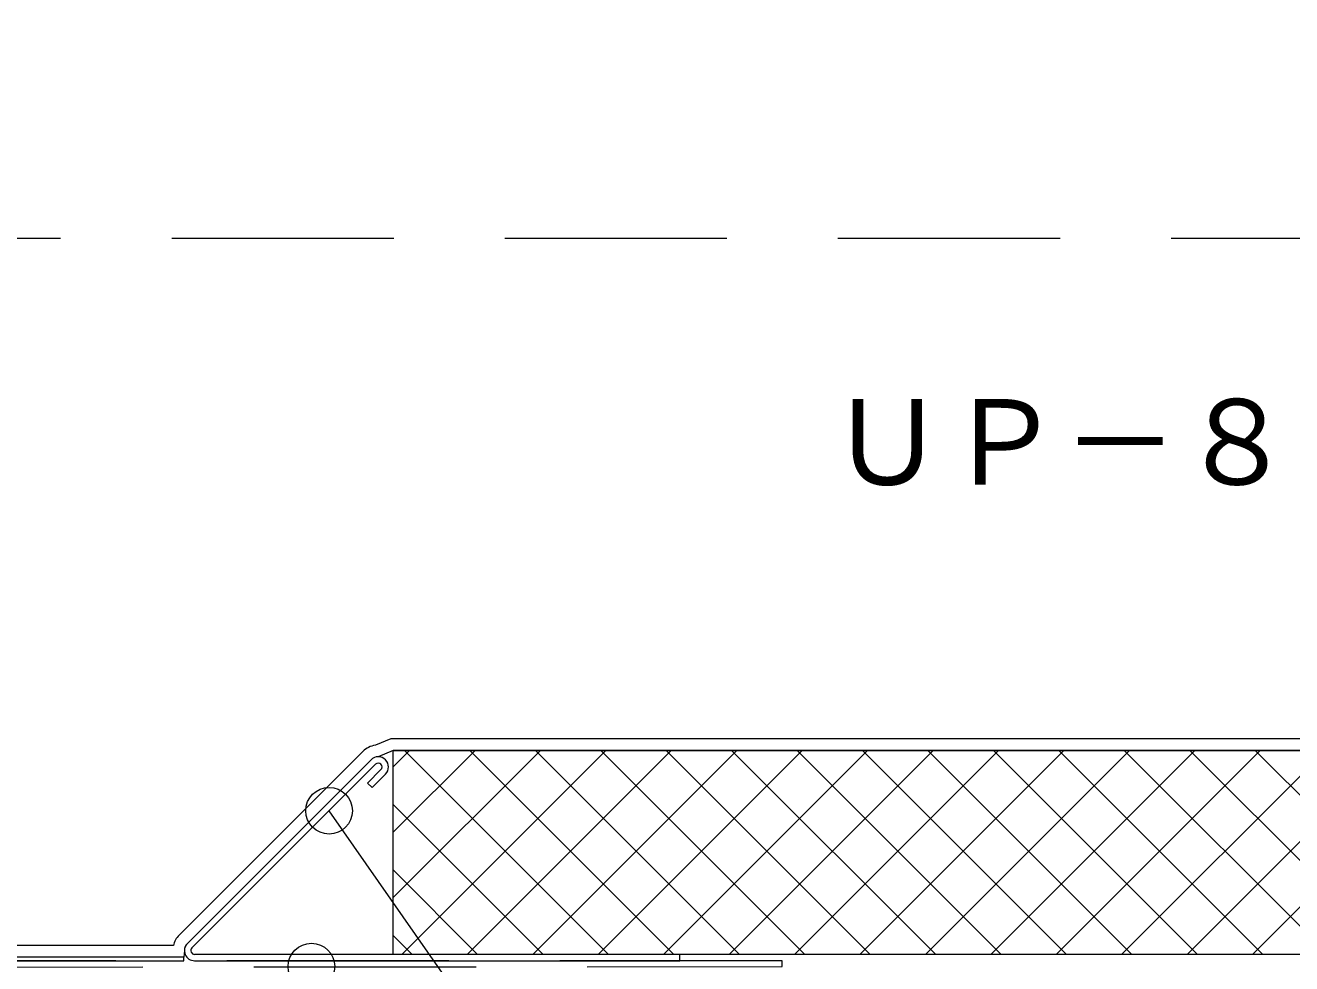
# Model space of a CAD drawing. Units: millimetres, scale not verified. Extents: x -1380 to 1380, y -955 to 955.
# Drawn here: x -272.2 to -54.9, y -234.5 to -73.5 of the extents above; entities that cross this region are included whole.
import ezdxf
from ezdxf.enums import TextEntityAlignment as Align

# ---------------------------------------------------------------- set-up
doc = ezdxf.new("R2010")
doc.units = ezdxf.units.MM
doc.header["$LTSCALE"] = 3
doc.linetypes.add('USER3', pattern=[19.05, 12.7, -6.35])
for name, color, linetype, lineweight in [('0-1_BOUSUI', 1, 'Continuous', 18), ('0-2_MOJI', 7, 'Continuous', 18), ('0-3_HATCH', 9, 'Continuous', 18), ('0-4_KANAMONO', 5, 'Continuous', 18), ('0-8_dannnetu', 6, 'Continuous', 18), ('1-2_L-1', 7, 'Continuous', 18)]:
    doc.layers.add(name, color=color, linetype=linetype, lineweight=lineweight)
doc.styles.add('ＭＳ ゴシック', font='')
doc.styles.get('ＭＳ ゴシック').set_extended_font_data('MS Gothic')

msp = doc.modelspace()

# ---------------------------------------------------------------- linework, layer by layer
at = {"layer": '0-1_BOUSUI'}
for p, q in [((-214.299, -198.14), (-245.799, -229.64)), ((-212.885, -199.554), (-244.385, -231.054)), ((-246.799, -231.442), (-371.278, -231.442))]:
    msp.add_line(p, q, dxfattribs=at)
for points in [[(70.491, -73.542), (70.491, -87.809), (71.591, -91.844), (71.591, -194.842), (30.223, -194.842), (20.927, -195.942), (-209.488, -195.942), (-212.13, -197.073)], [(72.491, -73.542), (72.491, -87.542), (73.591, -91.576), (73.591, -196.842), (30.341, -196.842), (21.045, -197.942), (-209.078, -197.942), (-211.647, -199.042)], [(-244.897, -232.292), (-244.978, -233.442), (-371.278, -233.442)]]:
    msp.add_lwpolyline(points, dxfattribs=at)
for centre, radius, start, end in [((-211.647, -200.792), 3.75, 97.40173, 135), ((-211.647, -200.792), 1.75, 90, 135), ((-243.14, -232.295), 3.757, 135.0389, 166.87344), ((-243.143, -232.293), 1.754, 135.05305, 179.94695)]:
    msp.add_arc(centre, radius, start, end, dxfattribs=at)
at = {"layer": '0-2_MOJI', "linetype": 'USER3'}
msp.add_line((-361.382, -110.042), (40.026, -110.042), dxfattribs=at)
at = {"layer": '0-2_MOJI'}
msp.add_lwpolyline([(-17.809, -425.798), (-68.247, -425.798), (-220.073, -208.298)], dxfattribs=at)
for centre in [(-220.073, -208.298), (-223.114, -235.042)]:
    msp.add_circle(centre, 4, dxfattribs=at)
at = {"layer": '0-3_HATCH'}
for p, q in [((-209.078, -200.748), (-206.271, -197.942)), ((-209.078, -211.974), (-195.046, -197.942)), ((-209.078, -223.199), (-183.821, -197.942)), ((-207.595, -232.942), (-172.595, -197.942)), ((-172.144, -232.942), (-207.144, -197.942)), ((-196.37, -232.942), (-161.37, -197.942)), ((-160.919, -232.942), (-195.919, -197.942)), ((-185.145, -232.942), (-150.145, -197.942)), ((-149.694, -232.942), (-184.694, -197.942)), ((-173.919, -232.942), (-138.919, -197.942)), ((-138.468, -232.942), (-173.468, -197.942)), ((-162.694, -232.942), (-127.694, -197.942)), ((-127.243, -232.942), (-162.243, -197.942)), ((-151.469, -232.942), (-116.469, -197.942)), ((-116.018, -232.942), (-151.018, -197.942)), ((-140.243, -232.942), (-105.243, -197.942)), ((-104.792, -232.942), (-139.792, -197.942)), ((-129.018, -232.942), (-94.018, -197.942)), ((-93.567, -232.942), (-128.567, -197.942)), ((-117.793, -232.942), (-82.793, -197.942)), ((-82.342, -232.942), (-117.342, -197.942)), ((-106.567, -232.942), (-71.567, -197.942)), ((-71.116, -232.942), (-106.116, -197.942)), ((-95.342, -232.942), (-60.342, -197.942)), ((-59.891, -232.942), (-94.891, -197.942)), ((-84.117, -232.942), (-49.117, -197.942)), ((-48.666, -232.942), (-83.666, -197.942)), ((-72.891, -232.942), (-37.891, -197.942)), ((-37.441, -232.942), (-72.441, -197.942)), ((-61.666, -232.942), (-26.666, -197.942)), ((-26.215, -232.942), (-61.215, -197.942)), ((-183.37, -232.942), (-209.078, -207.234)), ((-194.595, -232.942), (-209.078, -218.459)), ((-205.82, -232.942), (-209.078, -229.684))]:
    msp.add_line(p, q, dxfattribs=at)
at = {"layer": '0-4_KANAMONO'}
for p, q in [((-212.885, -199.554), (-244.385, -231.054)), ((-243.607, -231.832), (-212.107, -200.332))]:
    msp.add_line(p, q, dxfattribs=at)
for points in [[(-211.188, -201.251), (-213.486, -203.549), (-212.708, -204.327), (-210.41, -202.029)], [(-243.147, -234.042), (-159.897, -234.042), (-159.897, -232.942), (-243.147, -232.942)]]:
    msp.add_lwpolyline(points, dxfattribs=at)
at = {"layer": '0-4_KANAMONO', "linetype": 'USER3'}
msp.add_lwpolyline([(-461.578, -235.242), (-142.379, -235.042), (-142.379, -234.042), (-461.578, -234.042)], close=True, dxfattribs=at)
at = {"layer": '0-4_KANAMONO'}
for centre, radius, start, end in [((-211.647, -200.792), 1.75, 315, 135), ((-211.647, -200.792), 0.65, 315, 135), ((-243.147, -232.292), 1.75, 135, 270), ((-243.147, -232.292), 0.65, 135, 270)]:
    msp.add_arc(centre, radius, start, end, dxfattribs=at)
at = {"layer": '0-8_dannnetu'}
msp.add_lwpolyline([(-209.078, -197.942), (73.591, -197.942), (73.591, -232.942), (-209.078, -232.942)], close=True, dxfattribs=at)
at = {"layer": '1-2_L-1'}
msp.add_lwpolyline([(-314.978, -234.042), (-244.978, -234.042), (-244.978, -233.442), (-314.978, -233.442)], close=True, dxfattribs=at)

# ---------------------------------------------------------------- texts
at = {"layer": '0-2_MOJI', "style": 'ＭＳ ゴシック'}
msp.add_text('ＵＰ－８', height=14.66, dxfattribs=at).set_placement((-134.355, -156.745), align=Align.BOTTOM_LEFT)

doc.saveas('drawing.dxf')
